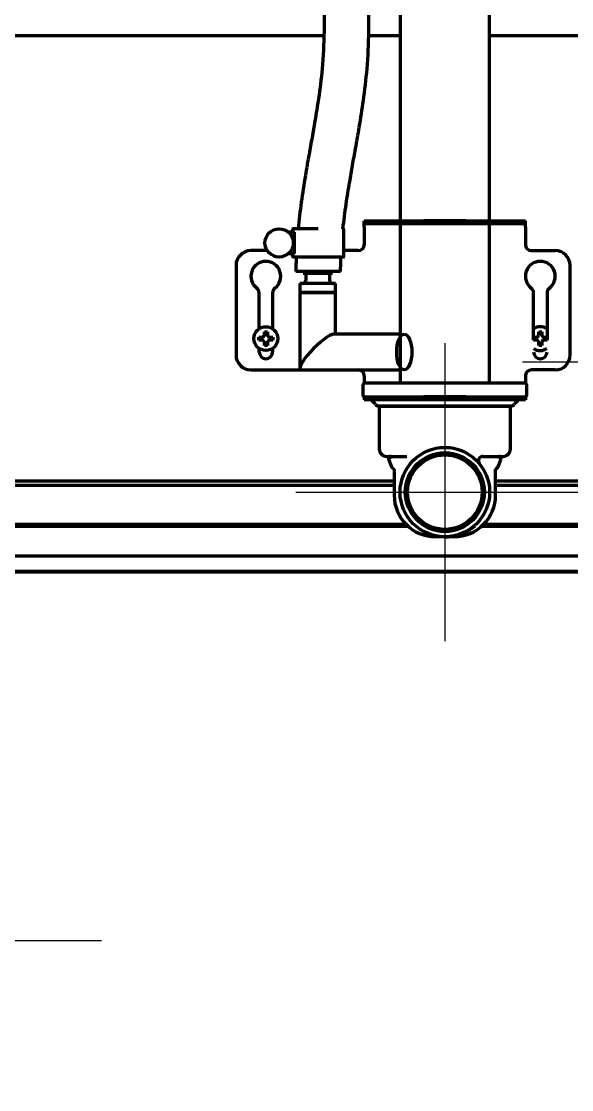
# Model space of a CAD drawing. Header units: inches. Extents: x 904 to 7172, y 213 to 5528.
# Drawn here: x 3101.2 to 3285.6, y 4097.1 to 4455.5 of the extents above; entities that cross this region are included whole.
import ezdxf

# ---------------------------------------------------------------- set-up
doc = ezdxf.new("R2010")
doc.units = ezdxf.units.IN
doc.layers.add('GEOM', color=7, linetype='Continuous')

# ---------------------------------------------------------------- blocks, each defined once
blk = doc.blocks.new('A$C0B5A562A')
at = {"color": 6}
for p, q in [((0, 50), (0, -50)), ((-50, 0), (50, 0))]:
    blk.add_line(p, q, dxfattribs=at)
blk = doc.blocks.new('A$C773D0E90')
at = {"color": 4}
for p, q in [((0, 50), (0, -50)), ((-50, 0), (50, 0))]:
    blk.add_line(p, q, dxfattribs=at)
blk = doc.blocks.new('A$C76516A4E')
at = {"color": 3}
for p, q in [((0, 50), (0, -50)), ((-50, 0), (50, 0))]:
    blk.add_line(p, q, dxfattribs=at)

msp = doc.modelspace()

# ---------------------------------------------------------------- linework, layer by layer
at = {"linetype": 'Continuous', "lineweight": 70}
for p, q in [((3202.62, 4465.08), (3202.62, 4452.14)), ((3217.62, 4452.14), (3217.62, 4465.08)), ((3228.12, 4461.65), (3228.12, 4393.9)), ((3258.12, 4393.9), (3258.12, 4461.65)), ((3202.54, 4450.58), (2964.68, 4450.58)), ((3228.12, 4450.58), (3217.55, 4450.58)), ((3597.11, 4450.58), (3258.12, 4450.58)), ((3228.12, 4393.9), (3228.12, 4388.53)), ((3258.12, 4388.53), (3258.12, 4393.9)), ((3216.12, 4388.53), (3236.12, 4388.53)), ((3216.12, 4387.53), (3216.12, 4388.53)), ((3216.12, 4386.53), (3216.12, 4387.53)), ((3236.12, 4387.53), (3216.12, 4387.53)), ((3216.12, 4386.53), (3216.12, 4380.53)), ((3228.12, 4387.53), (3228.12, 4374.34)), ((3250.12, 4388.53), (3236.12, 4388.53)), ((3250.12, 4387.53), (3236.12, 4387.53)), ((3250.12, 4388.53), (3270.12, 4388.53)), ((3270.12, 4387.53), (3250.12, 4387.53)), ((3258.12, 4374.34), (3258.12, 4387.53)), ((3270.12, 4387.53), (3270.12, 4388.53)), ((3270.12, 4386.53), (3270.12, 4387.53)), ((3270.12, 4386.53), (3270.12, 4380.53)), ((3192.67, 4384.73), (3190.67, 4384.73)), ((3192.07, 4385.73), (3192.07, 4384.73)), ((3200.67, 4385.88), (3192.22, 4385.88)), ((3192.67, 4377.53), (3192.67, 4384.73)), ((3209.27, 4376.53), (3209.27, 4385.73)), ((3183.6, 4378.53), (3178.12, 4378.53)), ((3190.67, 4377.53), (3192.67, 4377.53)), ((3192.07, 4377.53), (3192.07, 4376.53)), ((3209.12, 4376.38), (3192.22, 4376.38)), ((3214.12, 4378.53), (3209.27, 4378.53)), ((3272.12, 4378.53), (3280.12, 4378.53)), ((3173.12, 4373.53), (3173.12, 4343.53)), ((3228.12, 4374.34), (3228.12, 4344.31)), ((3258.12, 4334.03), (3258.12, 4374.34)), ((3285.12, 4343.53), (3285.12, 4373.53)), ((3208.17, 4371.53), (3193.17, 4371.53)), ((3195.75, 4371.53), (3195.62, 4371.03)), ((3195.62, 4371.03), (3203.67, 4371.03)), ((3196.52, 4370.83), (3196.52, 4368.53)), ((3203.67, 4371.03), (3205.42, 4371.03)), ((3204.52, 4368.53), (3204.52, 4370.83)), ((3205.42, 4371.03), (3205.29, 4371.53)), ((3206.52, 4367.53), (3194.52, 4367.53)), ((3194.52, 4367.53), (3194.52, 4364.53)), ((3206.52, 4364.53), (3206.52, 4367.53)), ((3180.87, 4352.34), (3180.87, 4364.39)), ((3185.37, 4364.39), (3185.37, 4352.34)), ((3195.93, 4364.53), (3194.52, 4364.53)), ((3194.52, 4364.53), (3197.99, 4364.53)), ((3194.52, 4364.53), (3194.52, 4339.09)), ((3206.52, 4364.53), (3195.93, 4364.53)), ((3197.99, 4364.53), (3206.52, 4364.53)), ((3206.52, 4350.53), (3206.52, 4364.53)), ((3272.87, 4349.53), (3272.87, 4364.39)), ((3277.37, 4364.39), (3277.37, 4349.53)), ((3180.82, 4349.03), (3180.82, 4349.53)), ((3180.82, 4348.53), (3180.82, 4349.03)), ((3185.42, 4349.53), (3185.42, 4349.03)), ((3185.42, 4349.03), (3185.42, 4348.53)), ((3228.12, 4350.53), (3205.96, 4350.53)), ((3272.79, 4349.03), (3272.79, 4349.53)), ((3272.79, 4348.53), (3272.79, 4349.03)), ((3277.39, 4349.53), (3277.39, 4349.03)), ((3277.39, 4349.03), (3277.39, 4348.53)), ((3180.87, 4344.53), (3180.87, 4345.72)), ((3185.37, 4345.72), (3185.37, 4344.53)), ((3228.12, 4344.31), (3228.12, 4334.03)), ((3178.12, 4338.53), (3214.12, 4338.53)), ((3195.08, 4338.53), (3228.12, 4338.53)), ((3216.12, 4336.53), (3216.12, 4333.99)), ((3270.12, 4336.53), (3270.12, 4333.99)), ((3280.12, 4338.53), (3272.12, 4338.53)), ((3215.62, 4333.28), (3215.62, 4330.28)), ((3243.12, 4334.03), (3216.37, 4334.03)), ((3269.87, 4334.03), (3243.12, 4334.03)), ((3270.62, 4330.28), (3270.62, 4333.28)), ((3216.12, 4329.53), (3216.12, 4329.57)), ((3216.12, 4329.53), (3236.12, 4329.53)), ((3216.12, 4329.53), (3216.12, 4328.53)), ((3250.12, 4329.53), (3236.12, 4329.53)), ((3250.12, 4329.53), (3270.12, 4329.53)), ((3270.12, 4329.53), (3270.12, 4329.57)), ((3270.12, 4329.53), (3270.12, 4328.53)), ((3236.12, 4328.53), (3216.12, 4328.53)), ((3220.65, 4326.53), (3243.12, 4326.53)), ((3220.81, 4326.53), (3220.87, 4326.28)), ((3265.37, 4326.28), (3220.87, 4326.28)), ((3221.12, 4326.28), (3221.12, 4312.03)), ((3250.12, 4328.53), (3236.12, 4328.53)), ((3243.12, 4326.53), (3265.59, 4326.53)), ((3270.12, 4328.53), (3250.12, 4328.53)), ((3265.12, 4312.03), (3265.12, 4326.28)), ((3265.37, 4326.28), (3265.43, 4326.53)), ((3223.62, 4309.53), (3230.39, 4309.53)), ((3224.3, 4308.39), (3225.12, 4306.3)), ((3225.35, 4309.34), (3224.58, 4309.04)), ((3255.85, 4309.53), (3262.62, 4309.53)), ((3261.65, 4309.04), (3260.89, 4309.34)), ((3261.12, 4306.3), (3261.94, 4308.39)), ((3226.12, 4305.23), (3226.12, 4296.53)), ((3260.12, 4296.53), (3260.12, 4305.23)), ((3226.12, 4301.23), (3087.33, 4301.23)), ((3638.29, 4301.23), (3260.12, 4301.23)), ((3226.13, 4299.73), (3087.32, 4299.73)), ((3549.67, 4299.73), (3260.11, 4299.73)), ((3083.02, 4286.73), (3230.13, 4286.73)), ((3256.11, 4286.73), (3638.44, 4286.73)), ((3230.87, 4286.03), (3083.02, 4286.03)), ((3552.61, 4286.03), (3255.37, 4286.03)), ((3243.12, 4282.53), (3240.12, 4282.53)), ((3246.12, 4282.53), (3243.12, 4282.53)), ((3552.61, 4276.04), (3083.02, 4276.04)), ((3552.61, 4276.01), (3083.02, 4276.01)), ((3083.03, 4271), (3558.21, 4271)), ((3083.03, 4270.74), (3558.21, 4270.74))]:
    msp.add_line(p, q, dxfattribs=at)
for centre, radius in [((3187.57, 4381.13), 4.75), ((3183.12, 4349.03), 4), ((3243.12, 4297.53), 15), ((3243.12, 4297.53), 13.25), ((3243.12, 4297.53), 12.5)]:
    msp.add_circle(centre, radius, dxfattribs=at)
for centre, radius, start, end in [((3192.22, 4385.73), 0.15, 90, 180), ((3209.12, 4385.73), 0.15, 0, 90), ((3214.12, 4380.53), 2, 270, 0), ((3272.12, 4380.53), 2, 180, 270), ((3178.12, 4373.53), 5, 90, 180), ((3192.22, 4376.53), 0.15, 180, 270), ((3209.12, 4376.53), 0.15, 270, 0), ((3280.12, 4373.53), 5, 0, 90), ((3183.12, 4369.95), 5, 307.3832, 232.6168), ((3275.12, 4369.95), 5, 307.3832, 232.6168), ((3196.32, 4370.83), 0.2, 0, 90), ((3204.72, 4370.83), 0.2, 90, 180), ((3178.87, 4364.39), 2, 0, 52.6168), ((3187.37, 4364.39), 2, 127.3832, 180), ((3195.52, 4368.53), 1, 270, 0), ((3205.52, 4368.53), 1, 180, 270), ((3270.87, 4364.39), 2, 0, 52.6168), ((3279.37, 4364.39), 2, 127.3832, 180), ((3275.09, 4349.03), 4, 55.3331, 123.795), ((3178.12, 4343.53), 5, 180, 270), ((3183.12, 4344.53), 2.25, 180, 0), ((3275.09, 4349.03), 4, 236.205, 304.6669), ((3275.12, 4344.53), 2.25, 180, 0), ((3280.12, 4343.53), 5, 270, 0), ((3214.12, 4336.53), 2, 0, 90), ((3272.12, 4336.53), 2, 90, 180), ((3216.37, 4333.28), 0.75, 90, 180), ((3269.87, 4333.28), 0.75, 0, 90), ((3216.37, 4330.28), 0.75, 180, 270), ((3269.87, 4330.28), 0.75, 270, 0), ((3213.38, 4322.22), 8, 36.1436, 52.0487), ((3220.65, 4327.53), 1, 216.1436, 270), ((3265.59, 4327.53), 1, 270, 323.8564), ((3272.86, 4322.22), 8, 127.9513, 143.8564), ((3223.62, 4312.03), 2.5, 180, 270), ((3262.62, 4312.03), 2.5, 270, 0), ((3224.77, 4308.58), 0.5, 111.3874, 201.3874), ((3224.62, 4308.03), 1.5, 60.9412, 90), ((3255.85, 4308.03), 1.5, 90, 219.5212), ((3261.62, 4308.03), 1.5, 90, 119.0588), ((3261.47, 4308.58), 0.5, 338.6126, 68.6126), ((3226.98, 4307.03), 2, 201.3874, 244.385), ((3259.25, 4307.03), 2, 295.615, 338.6126), ((3240.12, 4296.53), 14, 180, 270), ((3246.12, 4296.53), 14, 270, 0)]:
    msp.add_arc(centre, radius, start, end, dxfattribs=at)
for start_param, end_param in [(3.359759, 4.930555), (4.930555, 6.501351)]:
    msp.add_ellipse((3200.52, 4344.53), major_axis=(-5.86, -5.86), ratio=0.221695, start_param=start_param, end_param=end_param, dxfattribs=at)
msp.add_ellipse((3229.52, 4344.53), major_axis=(0, 6), ratio=0.422618, dxfattribs=at)
for points, knots in [([(3202.62, 4452.14), (3202.57, 4447.9), (3202.21, 4440.31), (3200.92, 4430.31), (3199.69, 4422.67), (3198.61, 4416.48), (3197.51, 4410.38), (3196.25, 4403.17), (3194.94, 4394.86), (3194.2, 4388.88), (3193.91, 4385.89)], [0, 0, 0, 0, 0.186551, 0.337131, 0.450901, 0.535348, 0.621289, 0.7313, 0.866132, 1, 1, 1, 1]), ([(3208.98, 4385.89), (3209.27, 4388.66), (3209.97, 4393.94), (3211.1, 4401), (3212.18, 4407.19), (3213.28, 4413.29), (3214.55, 4420.5), (3215.95, 4429.4), (3217.24, 4440.11), (3217.58, 4447.92), (3217.62, 4452.14)], [0, 0, 0, 0, 0.124342, 0.238142, 0.322611, 0.408575, 0.518614, 0.653482, 0.814117, 1, 1, 1, 1]), ([(3183.62, 4351.33), (3183.62, 4351.13), (3183.62, 4350.92), (3183.62, 4350.59), (3183.62, 4350.48), (3183.62, 4350.26), (3183.62, 4350.14), (3183.62, 4350.03)], [0, 0, 0, 0, 0.5, 0.5, 0.75, 0.75, 1, 1, 1, 1]), ([(3275.59, 4351.33), (3275.59, 4351.13), (3275.59, 4350.92), (3275.59, 4350.59), (3275.59, 4350.48), (3275.59, 4350.26), (3275.59, 4350.14), (3275.59, 4350.03)], [0, 0, 0, 0, 0.5, 0.5, 0.75, 0.75, 1, 1, 1, 1]), ([(3180.82, 4349.53), (3181.02, 4349.53), (3181.23, 4349.53), (3181.56, 4349.53), (3181.67, 4349.53), (3181.89, 4349.53), (3182, 4349.53), (3182.12, 4349.53)], [0, 0, 0, 0, 0.5, 0.5, 0.75, 0.75, 1, 1, 1, 1]), ([(3182.62, 4346.73), (3182.62, 4346.93), (3182.62, 4347.14), (3182.62, 4347.47), (3182.62, 4347.58), (3182.62, 4347.8), (3182.62, 4347.91), (3182.62, 4348.03)], [0, 0, 0, 0, 0.5, 0.5, 0.75, 0.75, 1, 1, 1, 1]), ([(3185.42, 4348.53), (3185.22, 4348.53), (3185.01, 4348.53), (3184.68, 4348.53), (3184.57, 4348.53), (3184.35, 4348.53), (3184.23, 4348.53), (3184.12, 4348.53)], [0, 0, 0, 0, 0.5, 0.5, 0.75, 0.75, 1, 1, 1, 1]), ([(3272.79, 4349.53), (3273, 4349.53), (3273.21, 4349.53), (3273.53, 4349.53), (3273.64, 4349.53), (3273.86, 4349.53), (3273.98, 4349.53), (3274.09, 4349.53)], [0, 0, 0, 0, 0.5, 0.5, 0.75, 0.75, 1, 1, 1, 1]), ([(3274.59, 4346.73), (3274.59, 4346.93), (3274.59, 4347.14), (3274.59, 4347.47), (3274.59, 4347.58), (3274.59, 4347.8), (3274.59, 4347.91), (3274.59, 4348.03)], [0, 0, 0, 0, 0.5, 0.5, 0.75, 0.75, 1, 1, 1, 1]), ([(3277.39, 4348.53), (3277.19, 4348.53), (3276.98, 4348.53), (3276.66, 4348.53), (3276.55, 4348.53), (3276.32, 4348.53), (3276.21, 4348.53), (3276.09, 4348.53)], [0, 0, 0, 0, 0.5, 0.5, 0.75, 0.75, 1, 1, 1, 1]), ([(3243.12, 4282.53), (3243.14, 4282.53), (3243.18, 4282.53), (3243.24, 4282.53), (3243.3, 4282.53), (3243.36, 4282.53), (3243.42, 4282.53), (3243.48, 4282.53), (3243.53, 4282.53), (3243.59, 4282.54), (3243.66, 4282.54), (3243.73, 4282.54), (3243.81, 4282.54), (3243.89, 4282.55), (3243.98, 4282.55), (3244.07, 4282.55), (3244.17, 4282.56), (3244.27, 4282.57), (3244.38, 4282.58), (3244.5, 4282.58), (3244.69, 4282.6), (3244.95, 4282.63), (3245.28, 4282.67), (3245.63, 4282.72), (3245.99, 4282.78), (3246.37, 4282.85), (3246.75, 4282.94), (3247.15, 4283.03), (3247.55, 4283.15), (3247.96, 4283.27), (3248.62, 4283.5), (3249.53, 4283.86), (3250.69, 4284.44), (3251.83, 4285.16), (3252.64, 4285.77), (3253.07, 4286.14), (3253.14, 4286.2)], [0, 0, 0, 0, 0.006848, 0.013566, 0.020148, 0.026594, 0.032904, 0.039079, 0.044886, 0.051233, 0.05812, 0.065546, 0.073511, 0.082013, 0.091053, 0.100629, 0.11074, 0.121387, 0.132569, 0.144285, 0.156535, 0.188501, 0.221345, 0.255072, 0.289687, 0.325195, 0.3616, 0.398905, 0.437112, 0.476224, 0.516243, 0.625048, 0.738021, 0.855179, 0.976535, 1, 1, 1, 1])]:
    msp.add_open_spline(points, degree=3, knots=knots, dxfattribs=at)
for points in [[(3193.29, 4376.54), (3193.23, 4374.87), (3193.19, 4373.2), (3193.17, 4371.53)], [(3208.17, 4371.53), (3208.19, 4373.21), (3208.23, 4374.88), (3208.3, 4376.54)], [(3182.62, 4350.03), (3182.62, 4350.08), (3182.62, 4350.19), (3182.62, 4350.35), (3182.62, 4350.51), (3182.62, 4350.67), (3182.62, 4350.82), (3182.62, 4350.98), (3182.62, 4351.14), (3182.62, 4351.27), (3182.62, 4351.33)], [(3182.62, 4351.33), (3182.79, 4351.33), (3183.12, 4351.33), (3183.45, 4351.33), (3183.62, 4351.33)], [(3274.59, 4350.03), (3274.59, 4350.08), (3274.59, 4350.19), (3274.59, 4350.35), (3274.59, 4350.51), (3274.59, 4350.67), (3274.59, 4350.82), (3274.59, 4350.98), (3274.59, 4351.14), (3274.59, 4351.27), (3274.59, 4351.33)], [(3274.59, 4351.33), (3274.76, 4351.33), (3275.09, 4351.33), (3275.43, 4351.33), (3275.59, 4351.33)], [(3182.12, 4348.53), (3182.06, 4348.53), (3181.96, 4348.53), (3181.79, 4348.53), (3181.64, 4348.53), (3181.48, 4348.53), (3181.33, 4348.53), (3181.17, 4348.53), (3181.01, 4348.53), (3180.88, 4348.53), (3180.82, 4348.53)], [(3182.12, 4349.53), (3182.14, 4349.55), (3182.19, 4349.6), (3182.26, 4349.67), (3182.33, 4349.74), (3182.4, 4349.81), (3182.48, 4349.89), (3182.55, 4349.96), (3182.59, 4350.01), (3182.62, 4350.03)], [(3182.62, 4348.03), (3182.59, 4348.06), (3182.54, 4348.11), (3182.47, 4348.18), (3182.4, 4348.25), (3182.33, 4348.32), (3182.26, 4348.39), (3182.19, 4348.46), (3182.14, 4348.51), (3182.12, 4348.53)], [(3183.62, 4350.03), (3183.64, 4350), (3183.7, 4349.95), (3183.77, 4349.88), (3183.84, 4349.81), (3183.91, 4349.74), (3183.98, 4349.67), (3184.05, 4349.6), (3184.1, 4349.55), (3184.12, 4349.53)], [(3184.12, 4348.53), (3184.09, 4348.51), (3184.05, 4348.46), (3183.98, 4348.39), (3183.9, 4348.31), (3183.83, 4348.24), (3183.76, 4348.17), (3183.69, 4348.1), (3183.64, 4348.05), (3183.62, 4348.03)], [(3183.62, 4348.03), (3183.62, 4347.97), (3183.62, 4347.87), (3183.62, 4347.71), (3183.62, 4347.55), (3183.62, 4347.39), (3183.62, 4347.24), (3183.62, 4347.08), (3183.62, 4346.92), (3183.62, 4346.79), (3183.62, 4346.73)], [(3184.12, 4349.53), (3184.17, 4349.53), (3184.28, 4349.53), (3184.44, 4349.53), (3184.6, 4349.53), (3184.76, 4349.53), (3184.91, 4349.53), (3185.07, 4349.53), (3185.23, 4349.53), (3185.35, 4349.53), (3185.42, 4349.53)], [(3274.09, 4348.53), (3274.04, 4348.53), (3273.93, 4348.53), (3273.77, 4348.53), (3273.61, 4348.53), (3273.46, 4348.53), (3273.3, 4348.53), (3273.15, 4348.53), (3272.98, 4348.53), (3272.86, 4348.53), (3272.79, 4348.53)], [(3274.09, 4349.53), (3274.12, 4349.55), (3274.16, 4349.6), (3274.24, 4349.67), (3274.31, 4349.74), (3274.38, 4349.81), (3274.45, 4349.89), (3274.52, 4349.96), (3274.57, 4350.01), (3274.59, 4350.03)], [(3274.59, 4348.03), (3274.57, 4348.06), (3274.52, 4348.11), (3274.44, 4348.18), (3274.37, 4348.25), (3274.3, 4348.32), (3274.23, 4348.39), (3274.16, 4348.46), (3274.12, 4348.51), (3274.09, 4348.53)], [(3275.59, 4350.03), (3275.62, 4350), (3275.67, 4349.95), (3275.74, 4349.88), (3275.82, 4349.81), (3275.89, 4349.74), (3275.96, 4349.67), (3276.02, 4349.6), (3276.07, 4349.55), (3276.09, 4349.53)], [(3276.09, 4348.53), (3276.07, 4348.51), (3276.02, 4348.46), (3275.95, 4348.39), (3275.88, 4348.31), (3275.81, 4348.24), (3275.74, 4348.17), (3275.67, 4348.1), (3275.62, 4348.05), (3275.59, 4348.03)], [(3275.59, 4348.03), (3275.59, 4347.97), (3275.59, 4347.87), (3275.59, 4347.71), (3275.59, 4347.55), (3275.59, 4347.39), (3275.59, 4347.24), (3275.59, 4347.08), (3275.59, 4346.92), (3275.59, 4346.79), (3275.59, 4346.73)], [(3276.09, 4349.53), (3276.15, 4349.53), (3276.26, 4349.53), (3276.42, 4349.53), (3276.58, 4349.53), (3276.73, 4349.53), (3276.88, 4349.53), (3277.04, 4349.53), (3277.21, 4349.53), (3277.33, 4349.53), (3277.39, 4349.53)], [(3183.62, 4346.73), (3183.45, 4346.73), (3183.12, 4346.73), (3182.79, 4346.73), (3182.62, 4346.73)], [(3275.59, 4346.73), (3275.43, 4346.73), (3275.09, 4346.73), (3274.76, 4346.73), (3274.59, 4346.73)]]:
    msp.add_open_spline(points, degree=3, dxfattribs=at)

# ---------------------------------------------------------------- block references
for name, p in [('A$C0B5A562A', (3243.12, 4297.53)), ('A$C773D0E90', (3078.02, 4147.08))]:
    msp.add_blockref(name, p)
at = {"layer": 'GEOM'}
msp.add_blockref('A$C76516A4E', (3319.12, 4341.23), dxfattribs=at)

doc.saveas('drawing.dxf')
